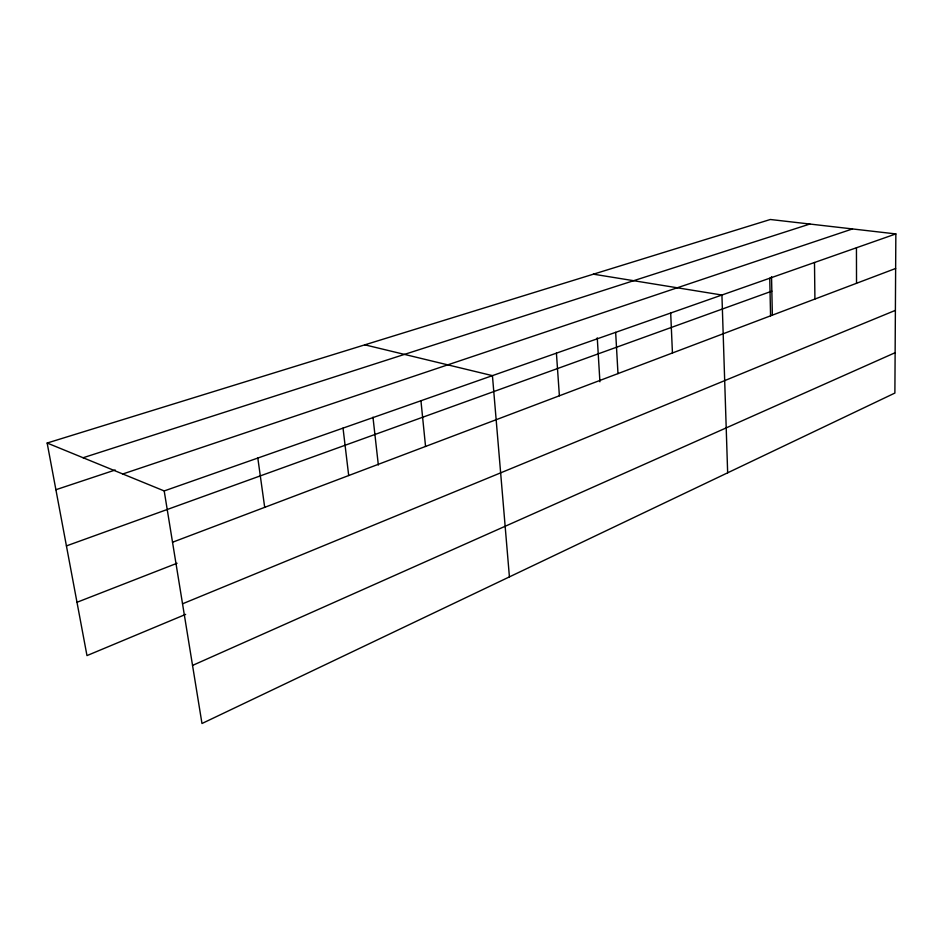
<?xml version="1.0" encoding="UTF-8"?>
<svg xmlns="http://www.w3.org/2000/svg" width="943" height="943" viewBox="0 0 943 943"><rect width="100%" height="100%" fill="white"/><g stroke="black" fill="none" stroke-linecap="round" stroke-linejoin="round"><path stroke-width="1.41" d="M47.15 443.033L770.325 219.495L895.85 233.923L894.883 393.054L201.979 723.505L164.2 490.938L47.15 443.033L86.98 655.597L185.641 614.388M192.549 665.416L895.131 352.706M182.541 603.803L895.379 310.365M76.996 602.282L177.06 563.254M172.534 542.237L895.638 268.484M66.423 545.903L771.845 291.151M164.2 490.938L895.85 233.923M122.767 473.987L852.496 228.937M55.896 489.723L115.187 470.003M83.078 457.744L809.872 224.033M593.418 274.177L721.925 295.029L727.654 472.808M364.847 344.832L492.435 375.644L509.42 576.88M257.816 458.05L264.7 507.346M343.028 428.122L348.698 475.543M372.968 417.183L378.343 465.017M420.943 400.751L425.552 446.452M556.417 353.165L559.388 395.789M597.261 337.853L599.913 381.774M615.661 332.349L617.983 373.605M670.685 313.017L672.442 352.988M771.539 276.605L772.341 314.726M769.747 278.22L770.561 315.834M814.493 262.508L814.917 299.049M856.444 247.773L856.527 283.289"/></g></svg>
